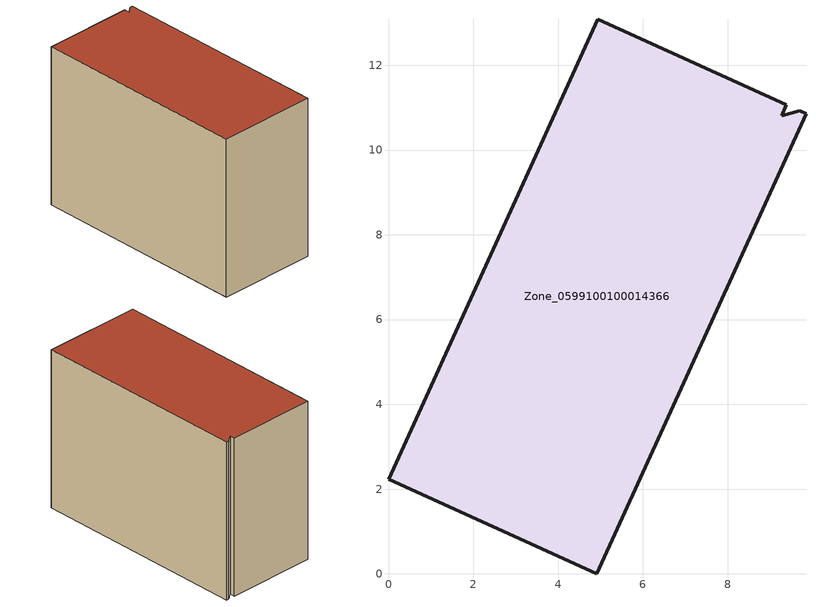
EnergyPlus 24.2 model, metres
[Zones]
Zone_0599100100014366
 floor ground (C_G): 4.91,0 0,2.24 4.94,13.09 9.38,11.07 9.27,10.81 9.7,10.93 9.85,10.86 z0
 wall outside (C_F): 9.7,10.93 9.27,10.81 9.38,11.07 4.94,13.09 0,2.24 4.91,0 9.85,10.86 9.7,10.93 z0:8.76
 roof outside (C_R): 0,2.24 4.91,0 9.85,10.86 9.7,10.93 9.27,10.81 9.38,11.07 4.94,13.09 z8.76
[BUILDING]
Pand.0599100100014366: North Axis=0; Terrain=City; Loads Convergence Tolerance Value=0.04; Temperature Convergence Tolerance Value=0.4; Solar Distribution=FullExterior; Maximum Number of Warmup Days=25; Minimum Number of Warmup Days=1
[Site:Location]
Rotterdam.The.Hague.AP_ZH_NLD Design_Conditions: Latitude=51.96; Longitude=4.45; Time Zone=1; Elevation=-4.5
[SITE:GROUNDTEMPERATURE:BUILDINGSURFACE]
18, 18, 18, 18, 18, 18, 18, 18, 18, 18, 18, 18
[MATERIAL] Thermal Absorptance=0.9; Solar Absorptance=0.7; Visible Absorptance=0.7
Name | Roughness | Thickness | Conductivity | Density | Specific Heat
G.TI.2015-2018 | MediumSmooth | 0.15 | 0.0428571 | 540 | 1210
F.TI.2015-2018 | Rough | 0.3 | 0.0666667 | 1920 | 840
R.TI.2015-2018 | MediumRough | 0.2 | 0.0333333 | 1500 | 1000
[CONSTRUCTION]
C_G: G.TI.2015-2018
C_F: F.TI.2015-2018
C_R: R.TI.2015-2018
[ZONE]
Zone_0599100100014366: Type=1; Multiplier=1; Ceiling Height=Autocalculate; Volume=Autocalculate; Floor Area=autocalculate; Part of Total Floor Area=Yes
[ZONEINFILTRATION:DESIGNFLOWRATE]
Infil_Zone_0599100100014366: Zone or ZoneList or Space or SpaceList=Zone_0599100100014366; Schedule=AlwaysOn; Design Flow Rate Calculation Method=Flow/Area; Flow Rate per Floor Area=0.0015; Constant Term Coefficient=1; Temperature Term Coefficient=0; Velocity Term Coefficient=0; Velocity Squared Term Coefficient=0
[HVACTEMPLATE:ZONE:IDEALLOADSAIRSYSTEM]
Zone_0599100100014366: Maximum Heating Supply Air Temperature=50; Minimum Cooling Supply Air Temperature=13; Maximum Heating Supply Air Humidity Ratio=0.0156; Minimum Cooling Supply Air Humidity Ratio=0.0077; Heating Limit=NoLimit; Cooling Limit=NoLimit; Dehumidification Control Type=ConstantSensibleHeatRatio; Cooling Sensible Heat Ratio=0.7; Dehumidification Setpoint=60; Humidification Control Type=None; Humidification Setpoint=30; Outdoor Air Method=None; Outdoor Air Flow Rate per Person=0.00944; Outdoor Air Flow Rate per Zone Floor Area=0; Outdoor Air Flow Rate per Zone=0; Demand Controlled Ventilation Type=None; Outdoor Air Economizer Type=NoEconomizer; Heat Recovery Type=None; Sensible Heat Recovery Effectiveness=0.7; Latent Heat Recovery Effectiveness=0.65
[ZONECONTROL:THERMOSTAT]
ThermostatControl_Zone_0599100100014366: Zone or ZoneList=Zone_0599100100014366; Control Type Schedule=DualSetpointControlType; Control 1=Thermostat_Zone_0599100100014366; Temperature Difference Between Cutout And Setpoint=0
[THERMOSTATSETPOINT:DUALSETPOINT]
Thermostat_Zone_0599100100014366: Heating Setpoint Temperature Schedule=HeatingSetpoint_Zone_0599100100014366; Cooling Setpoint Temperature Schedule=CoolingSetpoint_Zone_0599100100014366
[SCHEDULE:COMPACT]
HeatingSetpoint_Zone_0599100100014366: Through: 12/31, For: AllDays, Until: 24:00, 21
CoolingSetpoint_Zone_0599100100014366: Through: 12/31, For: AllDays, Until: 24:00, 24
DualSetpointControlType: Through: 12/31, For: AllDays, Until: 24:00, 4
AlwaysOn: Through: 12/31, For: AllDays, Until: 24:00, 1
